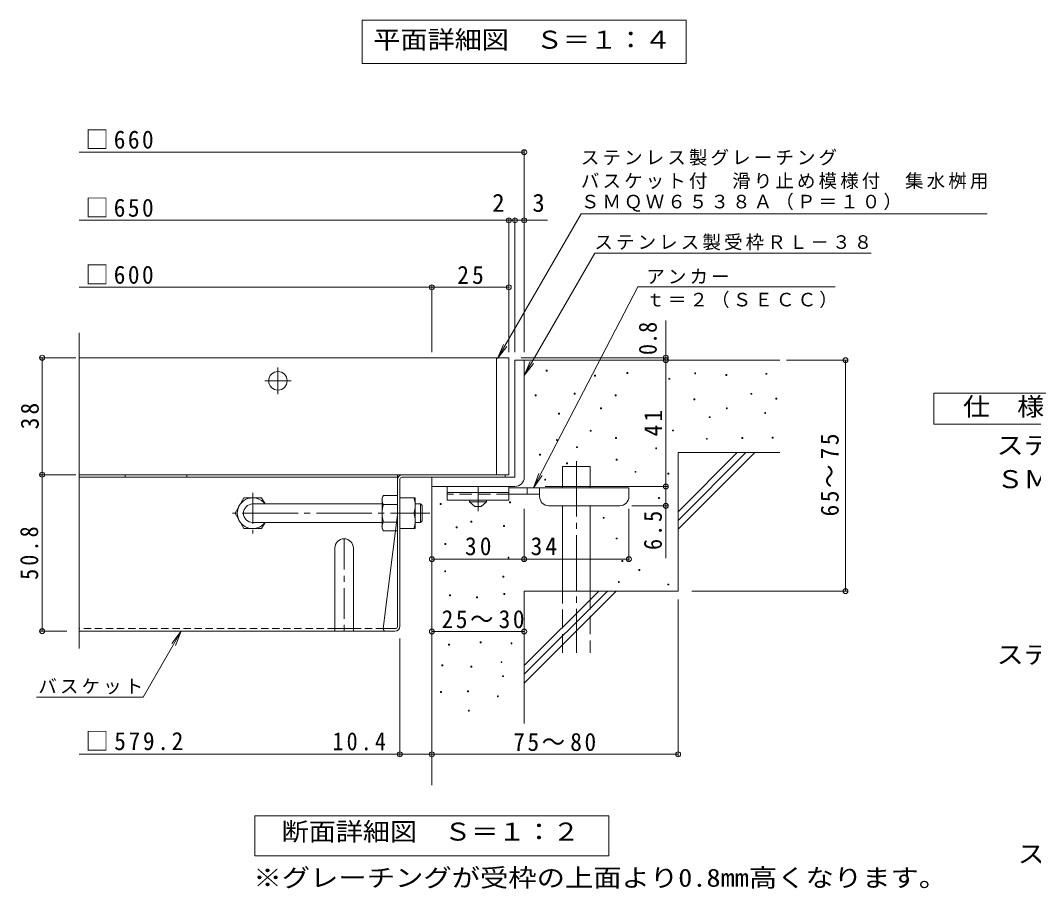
# Model space of a CAD drawing. Units: millimetres on the paper, enlarged 4 times, with parts at other scales. Extents: x -950 to 1126, y -781 to 780.
# Drawn here: x -822 to -164, y -660 to -96 of the extents above; entities that cross this region are included whole.
import ezdxf
from ezdxf.enums import TextEntityAlignment as Align

# ---------------------------------------------------------------- set-up
doc = ezdxf.new("R2010")
doc.units = ezdxf.units.MM
doc.header["$LTSCALE"] = 4
doc.header["$PDMODE"] = 32
doc.header["$PDSIZE"] = 3.2
for name, pattern in [('CHAIN1', [8, 5, -1, 1, -1]), ('CHAIN2', [12, 9, -1, 1, -1]), ('DASHED1', [1.8, 1.2, -0.6]), ('DASHED2', [3, 2, -1]), ('DASHED3', [4, 3, -1])]:
    doc.linetypes.add(name, pattern=pattern)
for name, color, linetype, lineweight in [('A-5_文字', 7, 'Continuous', 9), ('D-0_芯', 7, 'Continuous', 9), ('D-1_躯体', 2, 'Continuous', 9), ('D-2_仕上', 3, 'Continuous', 9), ('D-4_その他', 7, 'Continuous', 9), ('D-5_文字', 7, 'Continuous', 9), ('D-6_寸法', 6, 'Continuous', 9), ('D-7_ハッチ', 2, 'Continuous', 9), ('D-8_記号', 2, 'Continuous', 9), ('D-9_0-HOJO', 2, 'Continuous', 9), ('D-B_7-WAKU-T', 2, 'Continuous', 9)]:
    doc.layers.add(name, color=color, linetype=linetype, lineweight=lineweight)
doc.styles.add('ＭＳ ゴシック', font='')
doc.styles.get('ＭＳ ゴシック').set_extended_font_data('MS Gothic')

msp = doc.modelspace()

# ---------------------------------------------------------------- linework, layer by layer
at = {"layer": 'A-5_文字'}
for p, q in [((-599.913, -96.015), (-389.513, -96.015)), ((-599.913, -96.015), (-599.913, -124.015)), ((-389.513, -96.015), (-389.513, -124.015)), ((-599.913, -124.015), (-389.513, -124.015))]:
    msp.add_line(p, q, dxfattribs=at)
at = {"layer": 'D-0_芯'}
for points in [[(-480.433, -323.904), (-480.433, -323.303), (-479.833, -323.303), (-479.833, -323.904)], [(-449.101, -327.145), (-449.101, -326.545), (-448.501, -326.545), (-448.501, -327.145)], [(-428.033, -325.524), (-428.033, -324.924), (-427.433, -324.924), (-427.433, -325.524)], [(-400.758, -329.231), (-400.758, -328.631), (-400.158, -328.631), (-400.158, -329.231)], [(-383.975, -325.712), (-383.975, -325.112), (-383.375, -325.112), (-383.375, -325.712)], [(-363.672, -326.795), (-363.672, -326.195), (-363.073, -326.195), (-363.073, -326.795)], [(-337.685, -325.983), (-337.685, -325.383), (-337.085, -325.383), (-337.085, -325.983)], [(-487.643, -340.028), (-487.643, -339.428), (-487.043, -339.428), (-487.043, -340.028)], [(-462.207, -338.947), (-462.207, -338.347), (-461.607, -338.347), (-461.607, -338.947)], [(-435.678, -340.03), (-435.678, -339.43), (-435.078, -339.43), (-435.078, -340.03)], [(-384.516, -342.496), (-384.516, -341.896), (-383.916, -341.896), (-383.916, -342.496)], [(-347.431, -338.977), (-347.431, -338.377), (-346.831, -338.377), (-346.831, -338.977)], [(-331.201, -342.052), (-331.201, -341.451), (-330.601, -341.451), (-330.601, -342.052)], [(-445.153, -348.422), (-445.153, -347.822), (-444.553, -347.822), (-444.553, -348.422)], [(-363.402, -348.451), (-363.402, -347.851), (-362.802, -347.851), (-362.802, -348.451)], [(-472.473, -351.947), (-472.473, -351.347), (-471.873, -351.347), (-471.873, -351.947)], [(-374.5, -354.136), (-374.5, -353.536), (-373.9, -353.536), (-373.9, -354.136)], [(-338.498, -351.429), (-338.498, -350.829), (-337.898, -350.829), (-337.898, -351.429)], [(-473.847, -368.995), (-473.847, -368.395), (-473.247, -368.395), (-473.247, -368.995)], [(-451.92, -363.039), (-451.92, -362.439), (-451.32, -362.439), (-451.32, -363.039)], [(-435.407, -367.641), (-435.407, -367.041), (-434.808, -367.041), (-434.808, -367.641)], [(-398.322, -362.798), (-398.322, -362.198), (-397.722, -362.198), (-397.722, -362.798)], [(-376.395, -368.212), (-376.395, -367.612), (-375.795, -367.612), (-375.795, -368.212)], [(-353.386, -367.671), (-353.386, -367.071), (-352.786, -367.071), (-352.786, -367.671)], [(-333.625, -367.4), (-333.625, -366.8), (-333.025, -366.8), (-333.025, -367.4)], [(-460.745, -373.63), (-460.745, -373.029), (-460.145, -373.029), (-460.145, -373.63)], [(-409.305, -374.392), (-409.305, -373.792), (-408.705, -373.792), (-408.705, -374.392)], [(-484.755, -378.465), (-484.755, -377.864), (-484.155, -377.864), (-484.155, -378.465)], [(-434.973, -381.802), (-434.973, -381.202), (-434.373, -381.202), (-434.373, -381.802)], [(-467.274, -384.155), (-467.274, -383.555), (-466.674, -383.555), (-466.674, -384.155)], [(-481.434, -394.714), (-481.434, -394.113), (-480.834, -394.113), (-480.834, -394.714)], [(-422.73, -389.647), (-422.73, -389.047), (-422.13, -389.047), (-422.13, -389.647)], [(-401.373, -390.867), (-401.373, -390.267), (-400.773, -390.267), (-400.773, -390.867)], [(-407.475, -406.732), (-407.475, -406.132), (-406.875, -406.132), (-406.875, -406.732)], [(-549.26, -410.576), (-549.26, -409.976), (-548.66, -409.976), (-548.66, -410.576)], [(-504.241, -409.507), (-504.241, -408.907), (-503.641, -408.907), (-503.641, -409.507)], [(-443.476, -419.546), (-443.476, -418.946), (-442.876, -418.946), (-442.876, -419.546)], [(-538.951, -425.749), (-538.951, -425.149), (-538.351, -425.149), (-538.351, -425.749)], [(-529.458, -422.006), (-529.458, -421.405), (-528.858, -421.405), (-528.858, -422.006)], [(-508.141, -424.899), (-508.141, -424.299), (-507.541, -424.299), (-507.541, -424.899)], [(-434.934, -432.97), (-434.934, -432.37), (-434.333, -432.37), (-434.333, -432.97)], [(-546.308, -436.505), (-546.308, -435.905), (-545.708, -435.905), (-545.708, -436.505)], [(-505.248, -445.455), (-505.248, -444.855), (-504.648, -444.855), (-504.648, -445.455)], [(-431.272, -447.615), (-431.272, -447.015), (-430.672, -447.015), (-430.672, -447.615)], [(-546.361, -454.229), (-546.361, -453.629), (-545.761, -453.629), (-545.761, -454.229)], [(-420.289, -453.353), (-420.289, -452.753), (-419.689, -452.753), (-419.689, -453.353)], [(-508.603, -457.791), (-508.603, -457.191), (-508.003, -457.191), (-508.003, -457.791)], [(-433.535, -461.286), (-433.535, -460.686), (-432.935, -460.686), (-432.935, -461.286)], [(-401.373, -462.87), (-401.373, -462.27), (-400.773, -462.27), (-400.773, -462.87)], [(-543.298, -469.918), (-543.298, -469.318), (-542.698, -469.318), (-542.698, -469.918)], [(-525.635, -471.136), (-525.635, -470.536), (-525.035, -470.536), (-525.035, -471.136)], [(-507.972, -469.005), (-507.972, -468.405), (-507.372, -468.405), (-507.372, -469.005)], [(-523.236, -500.385), (-523.236, -499.785), (-522.636, -499.785), (-522.636, -500.385)], [(-523.236, -500.385), (-523.236, -499.785), (-522.636, -499.785), (-522.636, -500.385)], [(-543.945, -501.908), (-543.945, -501.307), (-543.345, -501.307), (-543.345, -501.908)], [(-543.945, -501.908), (-543.945, -501.307), (-543.345, -501.307), (-543.345, -501.908)], [(-503.289, -501.146), (-503.289, -500.546), (-502.689, -500.546), (-502.689, -501.146)], [(-503.289, -501.146), (-503.289, -500.546), (-502.689, -500.546), (-502.689, -501.146)], [(-509.763, -513.326), (-509.763, -512.726), (-509.163, -512.726), (-509.163, -513.326)], [(-509.763, -513.326), (-509.763, -512.726), (-509.163, -512.726), (-509.163, -513.326)], [(-548.208, -515.307), (-548.208, -514.707), (-547.608, -514.707), (-547.608, -515.307)], [(-548.208, -515.307), (-548.208, -514.707), (-547.608, -514.707), (-547.608, -515.307)], [(-529.327, -516.221), (-529.327, -515.621), (-528.727, -515.621), (-528.727, -516.221)], [(-529.327, -516.221), (-529.327, -515.621), (-528.727, -515.621), (-528.727, -516.221)], [(-508.803, -522.412), (-508.803, -521.812), (-508.203, -521.812), (-508.203, -522.412)], [(-508.803, -522.412), (-508.803, -521.812), (-508.203, -521.812), (-508.203, -522.412)], [(-549.138, -532.61), (-549.138, -532.01), (-548.538, -532.01), (-548.538, -532.61)], [(-549.138, -532.61), (-549.138, -532.01), (-548.538, -532.01), (-548.538, -532.61)], [(-531.482, -532.306), (-531.482, -531.705), (-530.882, -531.705), (-530.882, -532.306)], [(-531.482, -532.306), (-531.482, -531.705), (-530.882, -531.705), (-530.882, -532.306)], [(-512.152, -535.502), (-512.152, -534.902), (-511.552, -534.902), (-511.552, -535.502)], [(-512.152, -535.502), (-512.152, -534.902), (-511.552, -534.902), (-511.552, -535.502)], [(-531.025, -544.786), (-531.025, -544.186), (-530.425, -544.186), (-530.425, -544.786)], [(-531.025, -544.786), (-531.025, -544.186), (-530.425, -544.186), (-530.425, -544.786)]]:
    msp.add_lwpolyline(points, close=True, dxfattribs=at)
at = {"layer": 'D-1_躯体'}
for p, q in [((-500.713, -316.838), (-500.713, -392.838)), ((-500.713, -316.838), (-494.713, -316.838)), ((-494.713, -392.838), (-494.713, -316.838)), ((-554.713, -392.838), (-500.713, -392.838)), ((-554.713, -398.838), (-554.713, -392.838)), ((-554.713, -398.838), (-500.713, -398.838))]:
    msp.add_line(p, q, dxfattribs=at)
at = {"layer": 'D-1_躯体', "color": 3}
for p, q in [((-565.516, -410.238), (-562.116, -410.238)), ((-562.116, -410.238), (-561.116, -411.238)), ((-562.116, -422.238), (-562.116, -410.238)), ((-561.116, -421.238), (-561.116, -411.238)), ((-562.116, -422.238), (-561.116, -421.238)), ((-565.516, -422.238), (-562.116, -422.238))]:
    msp.add_line(p, q, dxfattribs=at)
at = {"layer": 'D-1_躯体'}
msp.add_arc((-500.713, -392.838), 6, 270, 0, dxfattribs=at)
at = {"layer": 'D-2_仕上'}
for p, q in [((-783.78, -504.215), (-783.78, -298.959)), ((-504.713, -315.238), (-783.78, -315.238)), ((-512.713, -315.238), (-512.713, -391.238)), ((-504.713, -315.238), (-504.713, -391.238)), ((-783.78, -391.238), (-504.713, -391.238))]:
    msp.add_line(p, q, dxfattribs=at)
at = {"layer": 'D-2_仕上', "linetype": 'CHAIN1'}
for p, q in [((-654.713, -338.849), (-654.713, -321.628)), ((-663.324, -330.238), (-646.102, -330.238))]:
    msp.add_line(p, q, dxfattribs=at)
at = {"layer": 'D-2_仕上'}
msp.add_circle((-654.713, -330.238), 6, dxfattribs=at)
at = {"layer": 'D-4_その他'}
for p, q in [((-783.78, -181.691), (-494.713, -181.691)), ((-494.713, -311.656), (-494.713, -180.491)), ((-783.78, -225.969), (-504.712, -225.969)), ((-504.712, -311.656), (-504.712, -224.769)), ((-504.712, -225.969), (-502.712, -225.969)), ((-502.712, -225.969), (-479.648, -225.969)), ((-500.712, -311.656), (-500.712, -224.769)), ((-783.78, -269.47), (-554.713, -269.47)), ((-554.713, -311.656), (-554.713, -268.27)), ((-554.713, -269.47), (-504.712, -269.47)), ((-402.73, -316.838), (-402.73, -291.046)), ((-785.92, -315.238), (-809.141, -315.238)), ((-807.941, -391.238), (-807.941, -315.238)), ((-401.53, -315.238), (-496.713, -315.238)), ((-401.53, -316.838), (-485.029, -316.838)), ((-402.73, -398.838), (-402.73, -316.838)), ((-324.301, -316.838), (-284.839, -316.838)), ((-286.039, -466.838), (-286.039, -316.838)), ((-785.92, -391.238), (-809.141, -391.238)), ((-807.941, -391.238), (-807.941, -492.838)), ((-481.112, -398.838), (-401.53, -398.838)), ((-402.73, -398.838), (-402.73, -445.538)), ((-494.713, -447.279), (-494.713, -413.438)), ((-426.713, -447.279), (-426.713, -413.438)), ((-401.53, -411.438), (-424.713, -411.438)), ((-385.818, -466.838), (-284.839, -466.838)), ((-394.712, -472.348), (-394.712, -574.038)), ((-809.141, -492.838), (-791.777, -492.838)), ((-717.535, -492.838), (-721.362, -502.077)), ((-554.713, -493.085), (-494.713, -493.085)), ((-575.516, -574.038), (-575.516, -497.638)), ((-811.613, -535.845), (-742.365, -535.845)), ((-575.516, -572.838), (-783.78, -572.838)), ((-554.713, -572.838), (-575.516, -572.838)), ((-554.713, -572.838), (-394.712, -572.838))]:
    msp.add_line(p, q, dxfattribs=at)
for points in [[(-554.713, -446.079), (-494.713, -446.079), (-426.713, -446.079)], [(-742.365, -535.845), (-717.535, -492.838), (-723.623, -500.772)]]:
    msp.add_lwpolyline(points, dxfattribs=at)
msp.add_lwpolyline([(-669.713, -638.838), (-669.713, -612.838), (-439.713, -612.838), (-439.713, -638.838)], close=True, dxfattribs=at)
for p in [(-494.713, -181.691), (-504.712, -225.969), (-500.712, -225.969), (-494.713, -225.969), (-554.713, -269.47), (-504.712, -269.47), (-807.941, -315.238), (-402.73, -315.238), (-402.73, -316.838), (-286.039, -316.838), (-807.941, -391.238), (-402.73, -398.838), (-402.73, -411.438), (-554.713, -446.079), (-494.713, -446.079), (-426.713, -446.079), (-286.039, -466.838), (-807.941, -492.838), (-554.713, -493.085), (-494.713, -493.085), (-575.516, -572.838), (-554.713, -572.838), (-394.712, -572.838)]:
    msp.add_point(p, dxfattribs=at)
at = {"layer": 'D-5_文字'}
for p, q in [((-494.713, -326.838), (-448.84, -247.383)), ((-448.84, -247.383), (-269.285, -247.383)), ((-420.856, -269.175), (-292.771, -269.175)), ((-512.034, -315.838), (-508.207, -306.599)), ((-512.034, -315.838), (-505.946, -307.905)), ((-494.713, -326.838), (-490.886, -317.599)), ((-494.713, -326.838), (-488.625, -318.904)), ((-488.713, -399.838), (-482.985, -391.641))]:
    msp.add_line(p, q, dxfattribs=at)
for points in [[(-512.034, -315.838), (-457.753, -221.821), (-193.922, -221.821)], [(-420.856, -269.175), (-488.713, -399.838), (-485.302, -390.437)]]:
    msp.add_lwpolyline(points, dxfattribs=at)
msp.add_lwpolyline([(-228.713, -358.337), (-228.713, -338.337), (-138.713, -338.337), (-138.713, -358.337)], close=True, dxfattribs=at)
at = {"layer": 'D-6_寸法'}
for p, q in [((-494.713, -316.838), (-328.713, -316.838)), ((-394.713, -415.242), (-356.309, -376.838)), ((-394.713, -376.838), (-328.713, -376.838)), ((-394.713, -420.898), (-350.652, -376.838)), ((-394.713, -376.838), (-394.713, -466.838)), ((-394.713, -426.555), (-344.996, -376.838)), ((-469.796, -385.838), (-451.796, -385.838)), ((-469.796, -399.838), (-469.796, -385.838)), ((-451.796, -399.838), (-451.796, -385.838)), ((-554.713, -398.838), (-554.713, -592.838)), ((-469.796, -466.838), (-469.796, -411.438)), ((-451.796, -466.838), (-451.796, -411.438)), ((-494.713, -466.838), (-394.713, -466.838)), ((-494.713, -515.241), (-446.309, -466.838)), ((-494.713, -466.838), (-494.713, -552.838)), ((-494.713, -526.554), (-434.996, -466.838)), ((-494.713, -520.898), (-440.653, -466.838))]:
    msp.add_line(p, q, dxfattribs=at)
at = {"layer": 'D-6_寸法', "linetype": 'CHAIN2'}
msp.add_line((-460.796, -382.452), (-460.796, -506.838), dxfattribs=at)
at = {"layer": 'D-6_寸法', "linetype": 'DASHED3'}
for p, q in [((-469.796, -506.838), (-469.796, -466.838)), ((-451.796, -466.838), (-451.796, -506.838))]:
    msp.add_line(p, q, dxfattribs=at)
at = {"layer": 'D-7_ハッチ'}
for p, q in [((-577.116, -391.238), (-783.777, -391.238)), ((-577.116, -392.838), (-783.777, -392.838)), ((-753.913, -391.238), (-753.913, -392.838)), ((-713.913, -391.238), (-713.913, -392.838)), ((-577.116, -489.905), (-577.116, -391.238)), ((-575.516, -489.638), (-575.516, -394.172)), ((-574.183, -392.838), (-507.109, -392.838)), ((-573.916, -391.238), (-507.109, -391.238)), ((-507.109, -391.238), (-507.109, -392.838)), ((-577.116, -417.238), (-586.341, -491.238)), ((-578.716, -492.838), (-783.777, -492.838)), ((-578.45, -491.238), (-586.341, -491.238))]:
    msp.add_line(p, q, dxfattribs=at)
at = {"layer": 'D-7_ハッチ', "linetype": 'DASHED1'}
for p, q in [((-617.716, -491.238), (-783.777, -491.238)), ((-586.341, -491.238), (-605.716, -491.238))]:
    msp.add_line(p, q, dxfattribs=at)
at = {"layer": 'D-7_ハッチ'}
for centre, radius, start, end in [((-573.916, -394.438), 3.2, 90, 180), ((-574.183, -394.172), 1.333, 90, 180), ((-584.741, -491.238), 1.6, 180, 270), ((-578.716, -489.638), 3.2, 270, 0), ((-578.45, -489.905), 1.333, 270, 0)]:
    msp.add_arc(centre, radius, start, end, dxfattribs=at)
at = {"layer": 'D-8_記号', "linetype": 'CHAIN1'}
for p, q in [((-671.109, -403.046), (-671.109, -429.431)), ((-657.917, -416.238), (-684.302, -416.238)), ((-611.716, -432.838), (-611.716, -492.838))]:
    msp.add_line(p, q, dxfattribs=at)
at = {"layer": 'D-8_記号'}
for p, q in [((-617.716, -438.838), (-617.716, -492.838)), ((-605.716, -438.838), (-605.716, -492.838)), ((-617.716, -491.238), (-605.716, -491.238))]:
    msp.add_line(p, q, dxfattribs=at)
msp.add_arc((-611.716, -438.838), 6, 0, 180, dxfattribs=at)
at = {"layer": 'D-9_0-HOJO', "color": 3}
for p, q in [((-544.713, -398.838), (-544.713, -407.838)), ((-504.713, -398.838), (-544.713, -398.838)), ((-504.713, -398.838), (-504.713, -407.838)), ((-504.713, -402.838), (-544.713, -402.838)), ((-504.713, -407.838), (-544.713, -407.838))]:
    msp.add_line(p, q, dxfattribs=at)
at = {"layer": 'D-9_0-HOJO', "color": 4, "linetype": 'CHAIN1'}
msp.add_line((-524.713, -414.934), (-524.713, -398.838), dxfattribs=at)
at = {"layer": 'D-9_0-HOJO', "color": 4}
for p, q in [((-426.713, -399.838), (-504.713, -399.838)), ((-492.713, -403.838), (-492.713, -399.838)), ((-484.713, -405.438), (-484.713, -399.838)), ((-426.713, -405.438), (-426.713, -399.838)), ((-484.703, -403.838), (-504.713, -403.838)), ((-478.713, -411.438), (-432.713, -411.438))]:
    msp.add_line(p, q, dxfattribs=at)
at = {"layer": 'D-9_0-HOJO'}
for p, q in [((-575.516, -406.238), (-565.516, -406.238)), ((-565.516, -426.238), (-565.516, -406.238)), ((-530.213, -408.838), (-530.213, -407.838)), ((-519.213, -408.838), (-519.213, -407.838)), ((-530.213, -408.838), (-526.713, -411.837)), ((-530.213, -408.838), (-519.213, -408.838)), ((-526.713, -411.837), (-522.713, -411.837)), ((-522.713, -411.837), (-519.213, -408.838)), ((-575.516, -416.238), (-566.382, -416.238)), ((-575.516, -426.238), (-565.516, -426.238))]:
    msp.add_line(p, q, dxfattribs=at)
at = {"layer": 'D-9_0-HOJO', "color": 3, "linetype": 'DASHED2'}
msp.add_line((-504.713, -403.838), (-544.713, -403.838), dxfattribs=at)
at = {"layer": 'D-9_0-HOJO', "linetype": 'CHAIN1'}
msp.add_line((-560.143, -416.238), (-566.267, -416.238), dxfattribs=at)
at = {"layer": 'D-9_0-HOJO'}
for centre in [(-580.383, -411.238), (-580.383, -421.238)]:
    msp.add_arc(centre, 14.866, 340.34633, 19.65366, dxfattribs=at)
at = {"layer": 'D-9_0-HOJO', "color": 4}
for centre, start, end in [((-478.713, -405.438), 180, 270), ((-432.713, -405.438), 270, 0)]:
    msp.add_arc(centre, 6, start, end, dxfattribs=at)
at = {"layer": 'D-B_7-WAKU-T'}
for p, q in [((-682.609, -416.238), (-676.836, -406.238)), ((-676.836, -406.238), (-665.383, -406.238)), ((-663.082, -410.223), (-665.383, -406.238)), ((-587.116, -406.238), (-586.25, -404.738)), ((-587.116, -426.238), (-587.116, -406.238)), ((-577.116, -404.738), (-586.25, -404.738)), ((-586.25, -410.512), (-577.116, -410.512)), ((-682.609, -416.238), (-676.836, -426.238)), ((-676.836, -426.238), (-665.383, -426.238)), ((-663.073, -422.238), (-665.383, -426.238)), ((-587.116, -426.238), (-586.25, -427.738)), ((-586.25, -421.965), (-577.116, -421.965)), ((-577.116, -427.738), (-586.25, -427.738))]:
    msp.add_line(p, q, dxfattribs=at)
at = {"layer": 'D-B_7-WAKU-T', "color": 3}
for p, q in [((-671.109, -410.238), (-587.116, -410.238)), ((-671.109, -422.238), (-587.116, -422.238))]:
    msp.add_line(p, q, dxfattribs=at)
at = {"layer": 'D-B_7-WAKU-T', "color": 3, "linetype": 'CHAIN2'}
msp.add_line((-677.686, -416.238), (-556.107, -416.238), dxfattribs=at)
at = {"layer": 'D-B_7-WAKU-T'}
for centre, radius, start, end in [((-671.109, -416.238), 10, 36.87019, 323.12981), ((-581.647, -407.558), 5.47, 180.2103, 212.68507), ((-580.552, -408.028), 6.579, 149.99998, 176.07924), ((-567.751, -416.238), 19.365, 162.79973, 197.20026), ((-581.647, -424.919), 5.47, 147.31491, 179.78969), ((-580.552, -424.449), 6.579, 183.92075, 210)]:
    msp.add_arc(centre, radius, start, end, dxfattribs=at)
at = {"layer": 'D-B_7-WAKU-T', "color": 3}
msp.add_arc((-671.109, -416.238), 6, 90, 270, dxfattribs=at)

# ---------------------------------------------------------------- texts
at = {"layer": 'A-5_文字', "color": 2, "style": 'ＭＳ ゴシック', "width": 1.1}
msp.add_text('平面詳細図\u3000Ｓ＝１：４', height=11.73, dxfattribs=at).set_placement((-592.713, -118.015), align=Align.BOTTOM_LEFT)
at = {"layer": 'D-4_その他', "color": 2, "style": 'ＭＳ ゴシック'}
for s, p in [('2', (-515.449, -223.97)), ('3', (-489.392, -223.97))]:
    msp.add_text(s, height=11.73, dxfattribs=at).set_placement(p, align=Align.BOTTOM_LEFT)
at = {"layer": 'D-4_その他', "color": 2, "style": 'ＭＳ ゴシック', "width": 0.9}
msp.add_text('0.8', height=11.73, rotation=90, dxfattribs=at).set_placement((-405.13, -313.469), align=Align.BOTTOM_LEFT)
at = {"layer": 'D-4_その他', "color": 2, "style": 'ＭＳ ゴシック'}
for s, width, p in [('断面詳細図\u3000Ｓ＝１：２', 1.1, (-652.343, -632.45)), ('ステンレス製バスケット\u3000ＤＫ－６００－Ｓ', 1.1, (-174.1, -646.892)), ('※グレーチングが受枠の上面より0.8mm高くなります。', 1.15, (-670.663, -662.423))]:
    msp.add_text(s, height=11.73, dxfattribs=dict(at, width=width)).set_placement(p, align=Align.BOTTOM_LEFT)
at = {"layer": 'D-4_その他', "color": 2, "char_height": 11.73, "attachment_point": 7, "style": 'ＭＳ ゴシック'}
for s, insert in [('\\T1.21;\\W0.95;□660', (-779.78, -179.67)), ('\\T1.21;\\W0.95;□650', (-779.78, -223.95)), ('\\T1.21;\\W0.95;□600', (-779.78, -267.47)), ('\\T1.27;\\W0.95;25', (-538.213, -267.47)), ('\\T1.27;\\W0.95;30', (-533.213, -443.679)), ('\\T1.27;\\W0.95;34', (-490.566, -443.679)), ('\\T1.22;\\W0.95;25～30', (-548.393, -491.085)), ('\\T1.23;\\W0.95;□579.2', (-779.78, -570.438)), ('\\T1.28;\\W0.9;10.4', (-619.311, -570.438)), ('\\T1.22;\\W0.95;75～80', (-501.86, -570.838))]:
    msp.add_mtext(s, dxfattribs=dict(at, insert=insert))
at = {"layer": 'D-4_その他', "char_height": 8.798, "attachment_point": 7, "style": 'ＭＳ ゴシック'}
for s, insert in [('\\T1.17;ステンレス製グレーチング', (-457.922, -190.512)), ('\\T1.17;バスケット付\u3000滑り止め模様付\u3000集水桝用', (-457.922, -205.758)), ('\\T1.17;ＳＭＱＷ６５３８Ａ（Ｐ＝１０）', (-457.922, -220.413)), ('\\T1.17;バスケット', (-810.365, -533.942))]:
    msp.add_mtext(s, dxfattribs=dict(at, insert=insert))
at = {"layer": 'D-4_その他', "color": 2, "char_height": 11.73, "attachment_point": 7, "rotation": 90, "style": 'ＭＳ ゴシック'}
for s, insert in [('\\T1.27;\\W0.95;38', (-809.941, -361.738)), ('\\T1.27;\\W0.95;41', (-405.13, -366.338)), ('\\T1.22;\\W0.95;65～75', (-290.251, -418.338)), ('\\T1.27;\\W0.9;6.5', (-405.13, -440.116)), ('\\T1.28;\\W0.9;50.8', (-810.341, -459.538))]:
    msp.add_mtext(s, dxfattribs=dict(at, insert=insert))
at = {"layer": 'D-5_文字', "color": 2, "style": 'ＭＳ ゴシック', "width": 1.1}
for s, p in [('仕\u3000様', (-209.713, -356.337)), ('ステンレス製グレーチング\u3000バスケット付\u3000滑り止め模様付\u3000集水桝用', (-187.877, -381.506)), ('ＳＭＱＷ\u3000６５３８Ａ（Ｐ＝１０）', (-187.877, -403.506)), ('ステンレス製受枠\u3000ＲＬ－３８（四方枠）', (-187.877, -517.506))]:
    msp.add_text(s, height=11.73, dxfattribs=at).set_placement(p, align=Align.BOTTOM_LEFT)
at = {"layer": 'D-5_文字', "char_height": 8.798, "attachment_point": 7, "style": 'ＭＳ ゴシック'}
for s, insert in [('\\T1.17;ステンレス製受枠ＲＬ－３８', (-449.142, -245.48)), ('\\T1.17;アンカー', (-415.399, -267.312)), ('\\T1.17;ｔ＝２（ＳＥＣＣ）', (-415.399, -283.039))]:
    msp.add_mtext(s, dxfattribs=dict(at, insert=insert))

doc.saveas('drawing.dxf')
